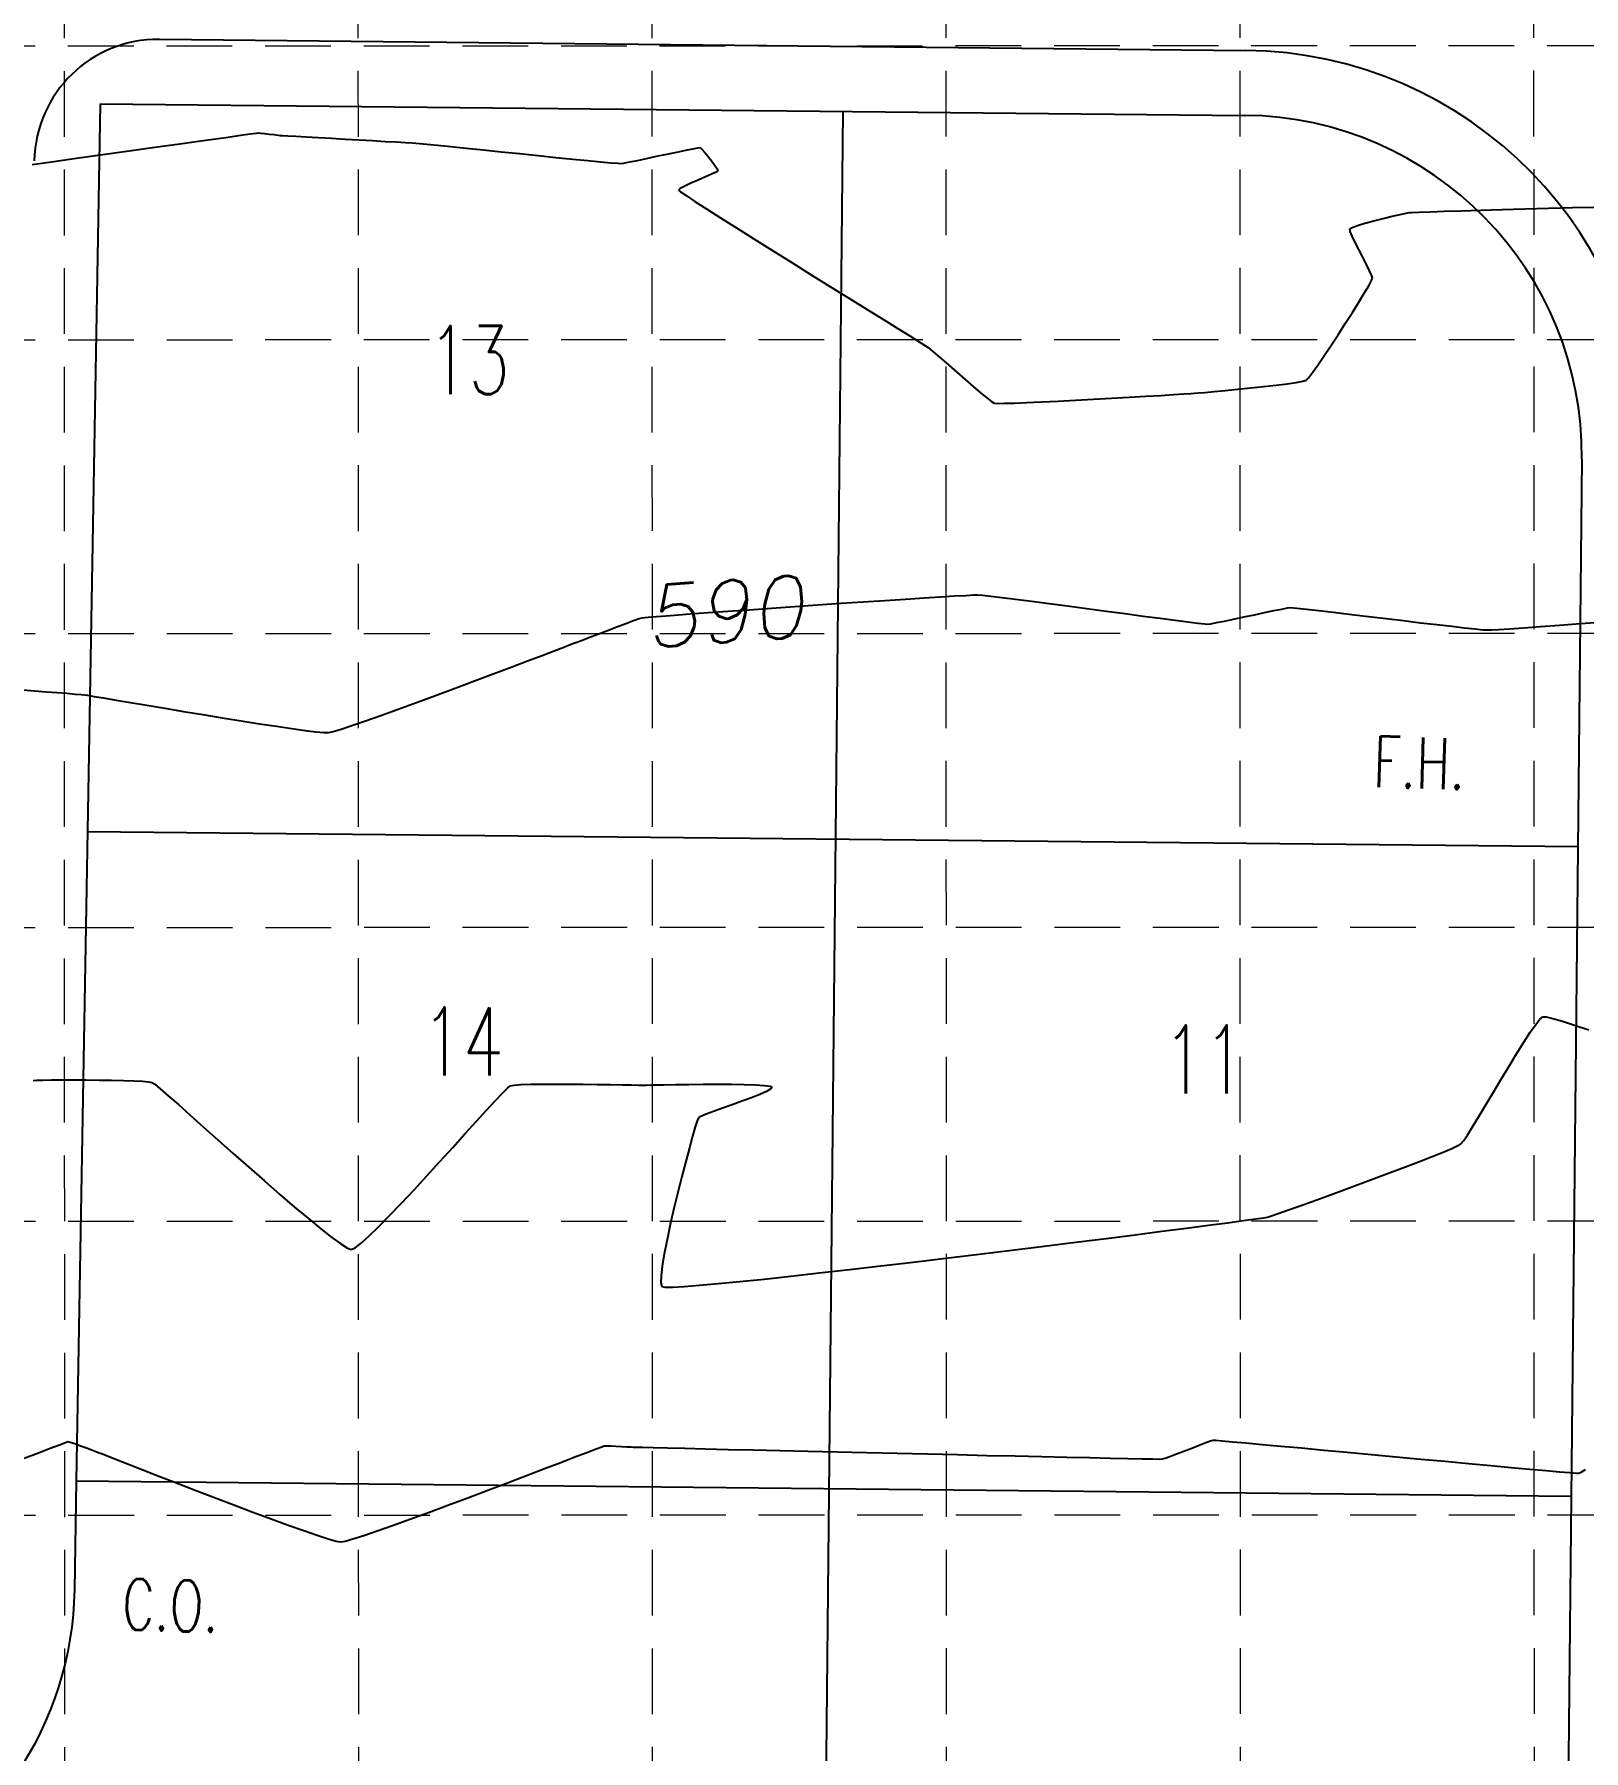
# Model space of a CAD drawing. Extents: x -500 to 2880, y -1767 to 500.
# Drawn here: x 2397.8 to 2648.2, y -805 to -527.6 of the extents above; entities that cross this region are included whole.
import ezdxf

# ---------------------------------------------------------------- set-up
doc = ezdxf.new("R2010")
doc.units = 0
doc.header["$LTSCALE"] = 25
doc.header["$MEASUREMENT"] = 0
doc.linetypes.add('DASHED', pattern=[0.75, 0.5, -0.25])
doc.linetypes.add('HIDDEN', pattern=[0.375, 0.25, -0.125])
for name, color, linetype in [('CONT-MJR', 11, 'DASHED'), ('CONT-MNR', 9, 'HIDDEN'), ('GRID', 254, 'HIDDEN'), ('P-LOTS', 1, 'CONTINUOUS'), ('P-ROW', 2, 'CONTINUOUS'), ('PHASE2', 9, 'CONTINUOUS'), ('PHASE2TEXT', 9, 'CONTINUOUS')]:
    doc.layers.add(name, color=color, linetype=linetype)
doc.styles.add('L100', font='simplex.shx', dxfattribs={"oblique": 10, "height": 4})
doc.styles.add('TEXT100', font='simplex.shx', dxfattribs={"height": 8.8})

msp = doc.modelspace()

# ---------------------------------------------------------------- linework, layer by layer
at = {"layer": 'CONT-MJR', "color": 35}
for p, q in [((2538.59, -618.86, 590), (2541.61, -618.66, 590)), ((2541.61, -618.66, 590), (2544.28, -618.5, 590)), ((2544.28, -618.5, 590), (2546.55, -618.36, 590)), ((2546.55, -618.36, 590), (2548.36, -618.26, 590)), ((2548.36, -618.26, 590), (2549.63, -618.2, 590)), ((2549.63, -618.2, 590), (2550.3, -618.19, 590)), ((2550.3, -618.19, 590), (2551.06, -618.25, 590)), ((2551.06, -618.25, 590), (2552.38, -618.39, 590)), ((2552.38, -618.39, 590), (2554.19, -618.61, 590)), ((2554.19, -618.61, 590), (2556.42, -618.89, 590)), ((2499.17, -621.61, 590), (2501.28, -621.45, 590)), ((2501.28, -621.45, 590), (2503.81, -621.26, 590)), ((2503.81, -621.26, 590), (2506.71, -621.05, 590)), ((2506.71, -621.05, 590), (2509.91, -620.82, 590)), ((2509.91, -620.82, 590), (2513.34, -620.58, 590)), ((2513.34, -620.58, 590), (2516.95, -620.33, 590)), ((2516.95, -620.33, 590), (2520.66, -620.07, 590)), ((2520.66, -620.07, 590), (2524.41, -619.81, 590)), ((2524.41, -619.81, 590), (2528.15, -619.55, 590)), ((2528.15, -619.55, 590), (2531.8, -619.31, 590)), ((2531.8, -619.31, 590), (2535.3, -619.07, 590)), ((2535.3, -619.07, 590), (2538.59, -618.86, 590)), ((2556.42, -618.89, 590), (2558.99, -619.22, 590)), ((2558.99, -619.22, 590), (2561.81, -619.58, 590)), ((2561.81, -619.58, 590), (2564.81, -619.98, 590)), ((2564.81, -619.98, 590), (2567.91, -620.39, 590)), ((2567.91, -620.39, 590), (2571.04, -620.8, 590)), ((2571.04, -620.8, 590), (2574.11, -621.21, 590)), ((2574.11, -621.21, 590), (2577.04, -621.6, 590)), ((2593.3, -621.75, 590), (2595, -621.39, 590)), ((2595, -621.39, 590), (2596.65, -621.04, 590)), ((2596.65, -621.04, 590), (2598.15, -620.73, 590)), ((2598.15, -620.73, 590), (2599.42, -620.47, 590)), ((2599.42, -620.47, 590), (2600.34, -620.29, 590)), ((2600.34, -620.29, 590), (2600.84, -620.22, 590)), ((2600.84, -620.22, 590), (2601.32, -620.26, 590)), ((2601.32, -620.26, 590), (2602.38, -620.37, 590)), ((2602.38, -620.37, 590), (2603.93, -620.54, 590)), ((2603.93, -620.54, 590), (2605.89, -620.77, 590)), ((2605.89, -620.77, 590), (2608.19, -621.04, 590)), ((2608.19, -621.04, 590), (2610.74, -621.35, 590)), ((2610.74, -621.35, 590), (2613.46, -621.67, 590)), ((2488.9, -624.52, 590), (2490.45, -623.93, 590)), ((2490.45, -623.93, 590), (2491.99, -623.34, 590)), ((2491.99, -623.34, 590), (2493.43, -622.8, 590)), ((2493.43, -622.8, 590), (2494.66, -622.34, 590)), ((2494.66, -622.34, 590), (2495.57, -622.02, 590)), ((2495.57, -622.02, 590), (2496.05, -621.87, 590)), ((2496.05, -621.87, 590), (2496.5, -621.82, 590)), ((2496.5, -621.82, 590), (2497.56, -621.73, 590)), ((2497.56, -621.73, 590), (2499.17, -621.61, 590)), ((2577.04, -621.6, 590), (2579.77, -621.96, 590)), ((2579.77, -621.96, 590), (2582.2, -622.28, 590)), ((2582.2, -622.28, 590), (2584.26, -622.54, 590)), ((2584.26, -622.54, 590), (2585.88, -622.75, 590)), ((2585.88, -622.75, 590), (2586.97, -622.87, 590)), ((2586.97, -622.87, 590), (2587.46, -622.92, 590)), ((2587.46, -622.92, 590), (2587.96, -622.85, 590)), ((2587.96, -622.85, 590), (2588.89, -622.67, 590)), ((2588.89, -622.67, 590), (2590.15, -622.42, 590)), ((2590.15, -622.42, 590), (2591.65, -622.1, 590)), ((2591.65, -622.1, 590), (2593.3, -621.75, 590)), ((2613.46, -621.67, 590), (2616.28, -622.01, 590)), ((2616.28, -622.01, 590), (2619.11, -622.35, 590)), ((2619.11, -622.35, 590), (2621.87, -622.68, 590)), ((2621.87, -622.68, 590), (2624.5, -622.99, 590)), ((2624.5, -622.99, 590), (2626.89, -623.27, 590)), ((2626.89, -623.27, 590), (2628.98, -623.5, 590)), ((2628.98, -623.5, 590), (2630.69, -623.69, 590)), ((2630.69, -623.69, 590), (2631.93, -623.81, 590)), ((2631.93, -623.81, 590), (2632.63, -623.86, 590)), ((2632.63, -623.86, 590), (2633.24, -623.84, 590)), ((2633.24, -623.84, 590), (2634.46, -623.77, 590)), ((2634.46, -623.77, 590), (2636.23, -623.65, 590)), ((2636.23, -623.65, 590), (2638.51, -623.5, 590)), ((2638.51, -623.5, 590), (2641.22, -623.3, 590)), ((2641.22, -623.3, 590), (2644.32, -623.08, 590)), ((2644.32, -623.08, 590), (2647.73, -622.83, 590)), ((2647.73, -622.83, 590), (2651.42, -622.56, 590)), ((2481.86, -627.21, 590), (2483.4, -626.62, 590)), ((2483.4, -626.62, 590), (2484.43, -626.23, 590)), ((2484.43, -626.23, 590), (2484.87, -626.07, 590)), ((2484.87, -626.07, 590), (2485.34, -625.89, 590)), ((2485.34, -625.89, 590), (2486.24, -625.54, 590)), ((2486.24, -625.54, 590), (2487.46, -625.07, 590)), ((2487.46, -625.07, 590), (2488.9, -624.52, 590)), ((2474.88, -629.86, 590), (2477.53, -628.86, 590)), ((2477.53, -628.86, 590), (2479.88, -627.96, 590)), ((2479.88, -627.96, 590), (2481.86, -627.21, 590)), ((2465.82, -633.26, 590), (2468.95, -632.09, 590)), ((2468.95, -632.09, 590), (2472, -630.95, 590)), ((2472, -630.95, 590), (2474.88, -629.86, 590)), ((2395.97, -633.56, 590), (2397.84, -633.7, 590)), ((2397.84, -633.7, 590), (2399.72, -633.84, 590)), ((2399.72, -633.84, 590), (2401.5, -633.97, 590)), ((2401.5, -633.97, 590), (2403.1, -634.1, 590)), ((2403.1, -634.1, 590), (2404.43, -634.21, 590)), ((2404.43, -634.21, 590), (2405.4, -634.29, 590)), ((2405.4, -634.29, 590), (2405.92, -634.34, 590)), ((2405.92, -634.34, 590), (2406.41, -634.42, 590)), ((2406.41, -634.42, 590), (2407.47, -634.59, 590)), ((2407.47, -634.59, 590), (2409.03, -634.85, 590)), ((2409.03, -634.85, 590), (2411.03, -635.19, 590)), ((2411.03, -635.19, 590), (2413.38, -635.59, 590)), ((2459.58, -635.58, 590), (2462.68, -634.44, 590)), ((2462.68, -634.44, 590), (2465.82, -633.26, 590)), ((2413.38, -635.59, 590), (2416.03, -636.04, 590)), ((2416.03, -636.04, 590), (2418.91, -636.52, 590)), ((2418.91, -636.52, 590), (2421.94, -637.02, 590)), ((2421.94, -637.02, 590), (2425.05, -637.54, 590)), ((2425.05, -637.54, 590), (2428.18, -638.05, 590)), ((2428.18, -638.05, 590), (2431.25, -638.54, 590)), ((2451.33, -638.56, 590), (2453.84, -637.67, 590)), ((2453.84, -637.67, 590), (2456.61, -636.67, 590)), ((2456.61, -636.67, 590), (2459.58, -635.58, 590)), ((2431.25, -638.54, 590), (2434.2, -639.01, 590)), ((2434.2, -639.01, 590), (2436.95, -639.43, 590)), ((2436.95, -639.43, 590), (2439.44, -639.8, 590)), ((2439.44, -639.8, 590), (2441.59, -640.1, 590)), ((2441.59, -640.1, 590), (2443.34, -640.31, 590)), ((2443.34, -640.31, 590), (2444.62, -640.43, 590)), ((2444.62, -640.43, 590), (2445.36, -640.45, 590)), ((2445.36, -640.45, 590), (2446.1, -640.28, 590)), ((2446.1, -640.28, 590), (2447.39, -639.9, 590)), ((2447.39, -639.9, 590), (2449.15, -639.31, 590)), ((2449.15, -639.31, 590), (2451.33, -638.56, 590))]:
    msp.add_line(p, q, dxfattribs=at)
at = {"layer": 'CONT-MNR', "color": 35}
for p, q in [((2431.17, -543.89, 591), (2432.69, -543.68, 591)), ((2432.69, -543.68, 591), (2433.67, -543.55, 591)), ((2433.67, -543.55, 591), (2434.03, -543.5, 591)), ((2434.03, -543.5, 591), (2434.36, -543.53, 591)), ((2434.36, -543.53, 591), (2435, -543.6, 591)), ((2435, -543.6, 591), (2435.8, -543.7, 591)), ((2435.8, -543.7, 591), (2436.6, -543.79, 591)), ((2436.6, -543.79, 591), (2437.24, -543.87, 591)), ((2410.83, -546.73, 591), (2414.3, -546.25, 591)), ((2414.3, -546.25, 591), (2417.7, -545.77, 591)), ((2417.7, -545.77, 591), (2420.95, -545.32, 591)), ((2420.95, -545.32, 591), (2423.99, -544.89, 591)), ((2423.99, -544.89, 591), (2426.75, -544.51, 591)), ((2426.75, -544.51, 591), (2429.16, -544.17, 591)), ((2429.16, -544.17, 591), (2431.17, -543.89, 591)), ((2437.24, -543.87, 591), (2437.57, -543.91, 591)), ((2437.57, -543.91, 591), (2437.91, -543.93, 591)), ((2437.91, -543.93, 591), (2438.78, -543.98, 591)), ((2438.78, -543.98, 591), (2440.09, -544.05, 591)), ((2440.09, -544.05, 591), (2441.76, -544.15, 591)), ((2441.76, -544.15, 591), (2443.7, -544.25, 591)), ((2443.7, -544.25, 591), (2445.83, -544.37, 591)), ((2445.83, -544.37, 591), (2448.06, -544.5, 591)), ((2448.06, -544.5, 591), (2450.31, -544.63, 591)), ((2450.31, -544.63, 591), (2452.49, -544.75, 591)), ((2452.49, -544.75, 591), (2454.52, -544.87, 591)), ((2454.52, -544.87, 591), (2456.32, -544.97, 591)), ((2456.32, -544.97, 591), (2457.8, -545.06, 591)), ((2457.8, -545.06, 591), (2458.87, -545.12, 591)), ((2458.87, -545.12, 591), (2459.46, -545.16, 591)), ((2459.46, -545.16, 591), (2460.06, -545.22, 591)), ((2460.06, -545.22, 591), (2461.27, -545.34, 591)), ((2461.27, -545.34, 591), (2462.99, -545.51, 591)), ((2462.99, -545.51, 591), (2465.13, -545.73, 591)), ((2465.13, -545.73, 591), (2467.62, -545.98, 591)), ((2467.62, -545.98, 591), (2470.36, -546.26, 591)), ((2470.36, -546.26, 591), (2473.27, -546.56, 591)), ((2473.27, -546.56, 591), (2476.25, -546.86, 591)), ((2501.66, -546.6, 591), (2503.1, -546.31, 591)), ((2503.1, -546.31, 591), (2504.27, -546.07, 591)), ((2504.27, -546.07, 591), (2505.08, -545.93, 591)), ((2505.08, -545.93, 591), (2505.42, -545.89, 591)), ((2505.42, -545.89, 591), (2505.68, -546.12, 591)), ((2505.68, -546.12, 591), (2506.14, -546.63, 591)), ((2397.49, -548.62, 591), (2400.61, -548.18, 591)), ((2400.61, -548.18, 591), (2403.91, -547.71, 591)), ((2403.91, -547.71, 591), (2407.34, -547.22, 591)), ((2407.34, -547.22, 591), (2410.83, -546.73, 591)), ((2476.25, -546.86, 591), (2479.23, -547.17, 591)), ((2479.23, -547.17, 591), (2482.12, -547.46, 591)), ((2482.12, -547.46, 591), (2484.83, -547.73, 591)), ((2484.83, -547.73, 591), (2487.27, -547.97, 591)), ((2487.27, -547.97, 591), (2489.35, -548.17, 591)), ((2489.35, -548.17, 591), (2490.99, -548.33, 591)), ((2490.99, -548.33, 591), (2492.11, -548.42, 591)), ((2492.11, -548.42, 591), (2492.61, -548.45, 591)), ((2492.61, -548.45, 591), (2493.1, -548.38, 591)), ((2493.1, -548.38, 591), (2494.02, -548.2, 591)), ((2494.02, -548.2, 591), (2495.28, -547.95, 591)), ((2495.28, -547.95, 591), (2496.77, -547.64, 591)), ((2496.77, -547.64, 591), (2498.4, -547.29, 591)), ((2498.4, -547.29, 591), (2500.06, -546.94, 591)), ((2500.06, -546.94, 591), (2501.66, -546.6, 591)), ((2506.14, -546.63, 591), (2506.71, -547.31, 591)), ((2506.71, -547.31, 591), (2507.3, -548.06, 591)), ((2507.3, -548.06, 591), (2507.82, -548.77, 591)), ((2507.82, -548.77, 591), (2508.19, -549.33, 591)), ((2508.19, -549.33, 591), (2508.31, -549.63, 591)), ((2502.93, -552.11, 591), (2502.22, -552.5, 591)), ((2503.95, -551.64, 591), (2502.93, -552.11, 591)), ((2505.11, -551.13, 591), (2503.95, -551.64, 591)), ((2506.27, -550.63, 591), (2505.11, -551.13, 591)), ((2507.29, -550.18, 591), (2506.27, -550.63, 591)), ((2508.02, -549.83, 591), (2507.29, -550.18, 591)), ((2508.31, -549.63, 591), (2508.02, -549.83, 591)), ((2502.22, -552.5, 591), (2501.94, -552.75, 591)), ((2501.94, -552.75, 591), (2502.25, -553.02, 591)), ((2502.25, -553.02, 591), (2503.16, -553.64, 591)), ((2503.16, -553.64, 591), (2504.58, -554.58, 591)), ((2504.58, -554.58, 591), (2506.46, -555.79, 591)), ((2506.46, -555.79, 591), (2508.72, -557.23, 591)), ((2508.72, -557.23, 591), (2511.3, -558.86, 591)), ((2614.3, -557.73, 591), (2615.82, -557.35, 591)), ((2615.82, -557.35, 591), (2617.28, -556.99, 591)), ((2617.28, -556.99, 591), (2618.56, -556.69, 591)), ((2618.56, -556.69, 591), (2619.51, -556.48, 591)), ((2619.51, -556.48, 591), (2620, -556.38, 591)), ((2620, -556.38, 591), (2620.47, -556.36, 591)), ((2620.47, -556.36, 591), (2621.62, -556.31, 591)), ((2621.62, -556.31, 591), (2623.39, -556.25, 591)), ((2623.39, -556.25, 591), (2625.69, -556.17, 591)), ((2625.69, -556.17, 591), (2628.44, -556.08, 591)), ((2628.44, -556.08, 591), (2631.58, -555.99, 591)), ((2631.58, -555.99, 591), (2635.02, -555.89, 591)), ((2635.02, -555.89, 591), (2638.69, -555.79, 591)), ((2638.69, -555.79, 591), (2642.51, -555.69, 591)), ((2642.51, -555.69, 591), (2646.4, -555.59, 591)), ((2646.4, -555.59, 591), (2650.29, -555.51, 591)), ((2511.3, -558.86, 591), (2514.12, -560.63, 591)), ((2610.42, -559.02, 591), (2610.79, -558.8, 591)), ((2610.48, -559.42, 591), (2610.42, -559.02, 591)), ((2610.79, -560.18, 591), (2610.48, -559.42, 591)), ((2610.79, -558.8, 591), (2611.65, -558.49, 591)), ((2611.27, -561.2, 591), (2610.79, -560.18, 591)), ((2611.65, -558.49, 591), (2612.87, -558.12, 591)), ((2612.87, -558.12, 591), (2614.3, -557.73, 591)), ((2514.12, -560.63, 591), (2517.13, -562.52, 591)), ((2517.13, -562.52, 591), (2520.24, -564.46, 591)), ((2611.87, -562.38, 591), (2611.27, -561.2, 591)), ((2612.5, -563.62, 591), (2611.87, -562.38, 591)), ((2520.24, -564.46, 591), (2523.39, -566.43, 591)), ((2613.11, -564.8, 591), (2612.5, -563.62, 591)), ((2613.63, -565.83, 591), (2613.11, -564.8, 591)), ((2613.98, -566.6, 591), (2613.63, -565.83, 591)), ((2523.39, -566.43, 591), (2526.52, -568.37, 591)), ((2526.52, -568.37, 591), (2529.55, -570.25, 591)), ((2612.76, -569.4, 591), (2613.47, -568.22, 591)), ((2613.47, -568.22, 591), (2613.93, -567.39, 591)), ((2613.93, -567.39, 591), (2614.11, -567.01, 591)), ((2614.11, -567.01, 591), (2613.98, -566.6, 591)), ((2529.55, -570.25, 591), (2532.41, -572.03, 591)), ((2610.83, -572.52, 591), (2611.87, -570.86, 591)), ((2611.87, -570.86, 591), (2612.76, -569.4, 591)), ((2532.41, -572.03, 591), (2535.04, -573.67, 591)), ((2535.04, -573.67, 591), (2537.37, -575.11, 591)), ((2608.52, -576.13, 591), (2609.69, -574.31, 591)), ((2609.69, -574.31, 591), (2610.83, -572.52, 591)), ((2537.37, -575.11, 591), (2539.32, -576.33, 591)), ((2539.32, -576.33, 591), (2540.84, -577.28, 591)), ((2607.35, -577.92, 591), (2608.52, -576.13, 591)), ((2540.84, -577.28, 591), (2541.85, -577.91, 591)), ((2541.85, -577.91, 591), (2542.28, -578.19, 591)), ((2542.28, -578.19, 591), (2542.67, -578.52, 591)), ((2542.67, -578.52, 591), (2543.41, -579.15, 591)), ((2543.41, -579.15, 591), (2544.41, -580.02, 591)), ((2605.24, -581.05, 591), (2606.24, -579.59, 591)), ((2606.24, -579.59, 591), (2607.35, -577.92, 591)), ((2544.41, -580.02, 591), (2545.6, -581.06, 591)), ((2545.6, -581.06, 591), (2546.9, -582.2, 591)), ((2546.9, -582.2, 591), (2548.25, -583.37, 591)), ((2603.75, -583.08, 591), (2604.39, -582.24, 591)), ((2604.39, -582.24, 591), (2605.24, -581.05, 591)), ((2548.25, -583.37, 591), (2549.55, -584.5, 591)), ((2549.55, -584.5, 591), (2550.76, -585.51, 591)), ((2586.99, -585.45, 591), (2588.49, -585.31, 591)), ((2588.49, -585.31, 591), (2590.29, -585.14, 591)), ((2590.29, -585.14, 591), (2592.3, -584.95, 591)), ((2592.3, -584.95, 591), (2594.4, -584.73, 591)), ((2594.4, -584.73, 591), (2596.5, -584.51, 591)), ((2596.5, -584.51, 591), (2598.5, -584.28, 591)), ((2598.5, -584.28, 591), (2600.28, -584.06, 591)), ((2600.28, -584.06, 591), (2601.76, -583.84, 591)), ((2601.76, -583.84, 591), (2602.82, -583.64, 591)), ((2602.82, -583.64, 591), (2603.37, -583.47, 591)), ((2603.37, -583.47, 591), (2603.75, -583.08, 591)), ((2550.76, -585.51, 591), (2551.77, -586.35, 591)), ((2551.77, -586.35, 591), (2552.54, -586.93, 591)), ((2552.54, -586.93, 591), (2552.97, -587.2, 591)), ((2552.97, -587.2, 591), (2553.46, -587.23, 591)), ((2553.46, -587.23, 591), (2554.56, -587.22, 591)), ((2554.56, -587.22, 591), (2556.18, -587.17, 591)), ((2556.18, -587.17, 591), (2558.22, -587.09, 591)), ((2558.22, -587.09, 591), (2560.62, -586.98, 591)), ((2560.62, -586.98, 591), (2563.27, -586.85, 591)), ((2563.27, -586.85, 591), (2566.1, -586.7, 591)), ((2566.1, -586.7, 591), (2569.01, -586.55, 591)), ((2569.01, -586.55, 591), (2571.93, -586.39, 591)), ((2571.93, -586.39, 591), (2574.77, -586.23, 591)), ((2574.77, -586.23, 591), (2577.45, -586.07, 591)), ((2577.45, -586.07, 591), (2579.86, -585.93, 591)), ((2579.86, -585.93, 591), (2581.95, -585.81, 591)), ((2581.95, -585.81, 591), (2583.6, -585.71, 591)), ((2583.6, -585.71, 591), (2584.75, -585.64, 591)), ((2584.75, -585.64, 591), (2585.3, -585.6, 591)), ((2585.3, -585.6, 591), (2585.89, -585.55, 591)), ((2585.89, -585.55, 591), (2586.99, -585.45, 591)), ((2639.57, -688.9, 589), (2640.46, -687.62, 589)), ((2640.46, -687.62, 589), (2641.15, -686.75, 589)), ((2641.15, -686.75, 589), (2641.61, -686.37, 589)), ((2641.61, -686.37, 589), (2642.15, -686.4, 589)), ((2642.15, -686.4, 589), (2643.24, -686.66, 589)), ((2643.24, -686.66, 589), (2644.79, -687.11, 589)), ((2644.79, -687.11, 589), (2646.75, -687.73, 589)), ((2646.75, -687.73, 589), (2649.05, -688.5, 589)), ((2637.38, -692.35, 589), (2638.53, -690.5, 589)), ((2638.53, -690.5, 589), (2639.57, -688.9, 589)), ((2636.15, -694.37, 589), (2637.38, -692.35, 589)), ((2634.89, -696.47, 589), (2636.15, -694.37, 589)), ((2397.65, -696.66, 589), (2398.19, -696.63, 589)), ((2398.19, -696.63, 589), (2399.2, -696.61, 589)), ((2399.2, -696.61, 589), (2400.59, -696.59, 589)), ((2400.59, -696.59, 589), (2402.28, -696.58, 589)), ((2402.28, -696.58, 589), (2404.18, -696.58, 589)), ((2404.18, -696.58, 589), (2406.21, -696.59, 589)), ((2406.21, -696.59, 589), (2408.28, -696.61, 589)), ((2408.28, -696.61, 589), (2410.31, -696.64, 589)), ((2410.31, -696.64, 589), (2412.21, -696.69, 589)), ((2412.21, -696.69, 589), (2413.9, -696.74, 589)), ((2413.9, -696.74, 589), (2415.29, -696.81, 589)), ((2415.29, -696.81, 589), (2416.3, -696.89, 589)), ((2416.3, -696.89, 589), (2416.84, -696.99, 589)), ((2416.84, -696.99, 589), (2417.28, -697.29, 589)), ((2417.28, -697.29, 589), (2418.17, -698.03, 589)), ((2418.17, -698.03, 589), (2419.47, -699.15, 589)), ((2419.47, -699.15, 589), (2421.1, -700.59, 589)), ((2472.35, -699.92, 589), (2473.5, -698.71, 589)), ((2473.5, -698.71, 589), (2474.31, -697.9, 589)), ((2474.31, -697.9, 589), (2474.75, -697.55, 589)), ((2474.75, -697.55, 589), (2475.35, -697.43, 589)), ((2475.35, -697.43, 589), (2476.46, -697.35, 589)), ((2476.46, -697.35, 589), (2478, -697.3, 589)), ((2478, -697.3, 589), (2479.87, -697.27, 589)), ((2479.87, -697.27, 589), (2481.99, -697.26, 589)), ((2481.99, -697.26, 589), (2484.24, -697.27, 589)), ((2484.24, -697.27, 589), (2486.54, -697.29, 589)), ((2486.54, -697.29, 589), (2488.8, -697.32, 589)), ((2488.8, -697.32, 589), (2490.92, -697.35, 589)), ((2490.92, -697.35, 589), (2492.8, -697.38, 589)), ((2492.8, -697.38, 589), (2494.35, -697.41, 589)), ((2494.35, -697.41, 589), (2495.48, -697.43, 589)), ((2495.48, -697.43, 589), (2496.1, -697.43, 589)), ((2496.1, -697.43, 589), (2496.72, -697.43, 589)), ((2496.72, -697.43, 589), (2497.89, -697.41, 589)), ((2497.89, -697.41, 589), (2499.49, -697.38, 589)), ((2499.49, -697.38, 589), (2501.42, -697.35, 589)), ((2501.42, -697.35, 589), (2503.59, -697.32, 589)), ((2503.59, -697.32, 589), (2505.89, -697.29, 589)), ((2505.89, -697.29, 589), (2508.21, -697.28, 589)), ((2508.21, -697.28, 589), (2510.47, -697.29, 589)), ((2510.47, -697.29, 589), (2512.55, -697.32, 589)), ((2512.55, -697.32, 589), (2514.35, -697.37, 589)), ((2515.06, -698.93, 589), (2513.71, -699.47, 589)), ((2514.35, -697.37, 589), (2515.77, -697.47, 589)), ((2516.14, -698.45, 589), (2515.06, -698.93, 589)), ((2515.77, -697.47, 589), (2516.72, -697.59, 589)), ((2516.85, -698.06, 589), (2516.14, -698.45, 589)), ((2516.72, -697.59, 589), (2517.08, -697.77, 589)), ((2517.08, -697.77, 589), (2516.85, -698.06, 589)), ((2632.41, -700.62, 589), (2633.63, -698.58, 589)), ((2633.63, -698.58, 589), (2634.89, -696.47, 589)), ((2421.1, -700.59, 589), (2423.02, -702.29, 589)), ((2469.26, -703.28, 589), (2470.92, -701.46, 589)), ((2470.92, -701.46, 589), (2472.35, -699.92, 589)), ((2507.6, -701.68, 589), (2506.41, -702.13, 589)), ((2509.03, -701.17, 589), (2507.6, -701.68, 589)), ((2510.59, -700.61, 589), (2509.03, -701.17, 589)), ((2512.18, -700.03, 589), (2510.59, -700.61, 589)), ((2513.71, -699.47, 589), (2512.18, -700.03, 589)), ((2631.28, -702.51, 589), (2632.41, -700.62, 589)), ((2423.02, -702.29, 589), (2425.17, -704.21, 589)), ((2425.17, -704.21, 589), (2427.5, -706.29, 589)), ((2467.42, -705.32, 589), (2469.26, -703.28, 589)), ((2504.65, -704.2, 589), (2504.21, -705.69, 589)), ((2504.97, -703.18, 589), (2504.65, -704.2, 589)), ((2505.16, -702.74, 589), (2504.97, -703.18, 589)), ((2505.56, -702.49, 589), (2505.16, -702.74, 589)), ((2506.41, -702.13, 589), (2505.56, -702.49, 589)), ((2629.42, -705.51, 589), (2630.27, -704.17, 589)), ((2630.27, -704.17, 589), (2631.28, -702.51, 589)), ((2427.5, -706.29, 589), (2429.95, -708.47, 589)), ((2465.44, -707.5, 589), (2467.42, -705.32, 589)), ((2504.21, -705.69, 589), (2503.69, -707.59, 589)), ((2626.9, -707.66, 589), (2627.88, -707.22, 589)), ((2627.88, -707.22, 589), (2628.37, -706.94, 589)), ((2628.37, -706.94, 589), (2628.77, -706.46, 589)), ((2628.77, -706.46, 589), (2629.42, -705.51, 589)), ((2429.95, -708.47, 589), (2432.47, -710.7, 589)), ((2461.28, -712.08, 589), (2463.38, -709.78, 589)), ((2463.38, -709.78, 589), (2465.44, -707.5, 589)), ((2503.1, -709.79, 589), (2502.47, -712.22, 589)), ((2503.69, -707.59, 589), (2503.1, -709.79, 589)), ((2619.4, -710.65, 589), (2621.69, -709.76, 589)), ((2621.69, -709.76, 589), (2623.74, -708.95, 589)), ((2623.74, -708.95, 589), (2625.5, -708.25, 589)), ((2625.5, -708.25, 589), (2626.9, -707.66, 589)), ((2432.47, -710.7, 589), (2435, -712.92, 589)), ((2435, -712.92, 589), (2437.49, -715.09, 589)), ((2459.19, -714.34, 589), (2461.28, -712.08, 589)), ((2502.47, -712.22, 589), (2501.83, -714.78, 589)), ((2611.78, -713.52, 589), (2614.38, -712.55, 589)), ((2614.38, -712.55, 589), (2616.94, -711.58, 589)), ((2616.94, -711.58, 589), (2619.4, -710.65, 589)), ((2437.49, -715.09, 589), (2439.87, -717.14, 589)), ((2457.17, -716.51, 589), (2459.19, -714.34, 589)), ((2501.83, -714.78, 589), (2501.2, -717.4, 589)), ((2604.36, -716.25, 589), (2606.7, -715.4, 589)), ((2606.7, -715.4, 589), (2609.2, -714.48, 589)), ((2609.2, -714.48, 589), (2611.78, -713.52, 589)), ((2439.87, -717.14, 589), (2442.11, -719.02, 589)), ((2453.5, -720.3, 589), (2455.25, -718.51, 589)), ((2455.25, -718.51, 589), (2457.17, -716.51, 589)), ((2501.2, -717.4, 589), (2500.61, -719.99, 589)), ((2597.12, -718.76, 589), (2597.76, -718.57, 589)), ((2597.76, -718.57, 589), (2598.86, -718.2, 589)), ((2598.86, -718.2, 589), (2600.37, -717.67, 589)), ((2600.37, -717.67, 589), (2602.23, -717.02, 589)), ((2602.23, -717.02, 589), (2604.36, -716.25, 589)), ((2442.11, -719.02, 589), (2444.13, -720.68, 589)), ((2444.13, -720.68, 589), (2445.89, -722.06, 589)), ((2451.95, -721.8, 589), (2453.5, -720.3, 589)), ((2500.61, -719.99, 589), (2500.08, -722.46, 589)), ((2575.71, -721.62, 589), (2580.05, -721.06, 589)), ((2580.05, -721.06, 589), (2584.03, -720.54, 589)), ((2584.03, -720.54, 589), (2587.6, -720.08, 589)), ((2587.6, -720.08, 589), (2590.68, -719.67, 589)), ((2590.68, -719.67, 589), (2593.23, -719.33, 589)), ((2593.23, -719.33, 589), (2595.19, -719.05, 589)), ((2595.19, -719.05, 589), (2596.51, -718.86, 589)), ((2596.51, -718.86, 589), (2597.12, -718.76, 589)), ((2445.89, -722.06, 589), (2447.34, -723.11, 589)), ((2447.34, -723.11, 589), (2448.41, -723.77, 589)), ((2448.41, -723.77, 589), (2449.05, -723.98, 589)), ((2449.05, -723.98, 589), (2449.68, -723.71, 589)), ((2449.68, -723.71, 589), (2450.66, -722.96, 589)), ((2450.66, -722.96, 589), (2451.95, -721.8, 589)), ((2500.08, -722.46, 589), (2499.64, -724.72, 589)), ((2550.5, -724.76, 589), (2555.81, -724.11, 589)), ((2555.81, -724.11, 589), (2561.05, -723.46, 589)), ((2561.05, -723.46, 589), (2566.15, -722.82, 589)), ((2566.15, -722.82, 589), (2571.05, -722.21, 589)), ((2571.05, -722.21, 589), (2575.71, -721.62, 589)), ((2499.31, -726.69, 589), (2499.11, -728.28, 589)), ((2499.64, -724.72, 589), (2499.31, -726.69, 589)), ((2529.55, -727.25, 589), (2534.62, -726.66, 589)), ((2534.62, -726.66, 589), (2539.84, -726.04, 589)), ((2539.84, -726.04, 589), (2545.15, -725.41, 589)), ((2545.15, -725.41, 589), (2550.5, -724.76, 589)), ((2499.11, -728.28, 589), (2499.07, -729.41, 589)), ((2499.07, -729.41, 589), (2499.22, -729.98, 589)), ((2505.31, -729.79, 589), (2508.33, -729.52, 589)), ((2508.33, -729.52, 589), (2511.83, -729.18, 589)), ((2511.83, -729.18, 589), (2515.76, -728.78, 589)), ((2515.76, -728.78, 589), (2520.06, -728.32, 589)), ((2520.06, -728.32, 589), (2524.67, -727.8, 589)), ((2524.67, -727.8, 589), (2529.55, -727.25, 589)), ((2499.22, -729.98, 589), (2499.73, -730.08, 589)), ((2499.73, -730.08, 589), (2500.96, -730.08, 589)), ((2500.96, -730.08, 589), (2502.83, -729.98, 589)), ((2502.83, -729.98, 589), (2505.31, -729.79, 589)), ((2396.2, -757.75, 588), (2398.49, -756.87, 588)), ((2398.49, -756.87, 588), (2400.41, -756.12, 588)), ((2400.41, -756.12, 588), (2401.9, -755.56, 588)), ((2401.9, -755.56, 588), (2402.88, -755.19, 588)), ((2402.88, -755.19, 588), (2403.26, -755.06, 588)), ((2403.26, -755.06, 588), (2403.64, -755.15, 588)), ((2403.64, -755.15, 588), (2404.36, -755.39, 588)), ((2404.36, -755.39, 588), (2405.29, -755.73, 588)), ((2405.29, -755.73, 588), (2406.28, -756.09, 588)), ((2406.28, -756.09, 588), (2407.21, -756.44, 588)), ((2407.21, -756.44, 588), (2407.93, -756.71, 588)), ((2407.93, -756.71, 588), (2408.29, -756.85, 588)), ((2408.29, -756.85, 588), (2408.66, -756.99, 588)), ((2408.66, -756.99, 588), (2409.63, -757.37, 588)), ((2409.63, -757.37, 588), (2411.11, -757.96, 588)), ((2485.2, -757.54, 588), (2487.13, -756.8, 588)), ((2487.13, -756.8, 588), (2488.6, -756.24, 588)), ((2488.6, -756.24, 588), (2489.55, -755.88, 588)), ((2489.55, -755.88, 588), (2489.91, -755.75, 588)), ((2489.91, -755.75, 588), (2490.25, -755.74, 588)), ((2490.25, -755.74, 588), (2490.93, -755.76, 588)), ((2490.93, -755.76, 588), (2491.8, -755.8, 588)), ((2491.8, -755.8, 588), (2492.73, -755.85, 588)), ((2492.73, -755.85, 588), (2493.6, -755.89, 588)), ((2493.6, -755.89, 588), (2494.28, -755.93, 588)), ((2494.28, -755.93, 588), (2494.62, -755.94, 588)), ((2494.62, -755.94, 588), (2495.02, -755.95, 588)), ((2495.02, -755.95, 588), (2496.11, -755.98, 588)), ((2496.11, -755.98, 588), (2497.84, -756.02, 588)), ((2497.84, -756.02, 588), (2500.14, -756.07, 588)), ((2500.14, -756.07, 588), (2502.96, -756.14, 588)), ((2502.96, -756.14, 588), (2506.24, -756.22, 588)), ((2506.24, -756.22, 588), (2509.93, -756.31, 588)), ((2509.93, -756.31, 588), (2513.96, -756.4, 588)), ((2513.96, -756.4, 588), (2518.28, -756.5, 588)), ((2518.28, -756.5, 588), (2522.83, -756.61, 588)), ((2522.83, -756.61, 588), (2527.55, -756.72, 588)), ((2527.55, -756.72, 588), (2532.39, -756.83, 588)), ((2532.39, -756.83, 588), (2537.29, -756.95, 588)), ((2537.29, -756.95, 588), (2542.19, -757.06, 588)), ((2542.19, -757.06, 588), (2547.04, -757.17, 588)), ((2547.04, -757.17, 588), (2551.77, -757.28, 588)), ((2551.77, -757.28, 588), (2556.33, -757.38, 588)), ((2556.33, -757.38, 588), (2560.66, -757.48, 588)), ((2581.36, -757.46, 588), (2582.4, -757.06, 588)), ((2582.4, -757.06, 588), (2583.61, -756.59, 588)), ((2583.61, -756.59, 588), (2584.87, -756.1, 588)), ((2584.87, -756.1, 588), (2586.08, -755.63, 588)), ((2586.08, -755.63, 588), (2587.13, -755.23, 588)), ((2587.13, -755.23, 588), (2587.91, -754.95, 588)), ((2587.91, -754.95, 588), (2588.32, -754.83, 588)), ((2588.32, -754.83, 588), (2588.75, -754.85, 588)), ((2588.75, -754.85, 588), (2589.82, -754.93, 588)), ((2589.82, -754.93, 588), (2591.47, -755.08, 588)), ((2591.47, -755.08, 588), (2593.64, -755.27, 588)), ((2593.64, -755.27, 588), (2596.27, -755.51, 588)), ((2596.27, -755.51, 588), (2599.28, -755.79, 588)), ((2599.28, -755.79, 588), (2602.62, -756.09, 588)), ((2602.62, -756.09, 588), (2606.21, -756.43, 588)), ((2606.21, -756.43, 588), (2610, -756.78, 588)), ((2610, -756.78, 588), (2613.92, -757.14, 588)), ((2613.92, -757.14, 588), (2617.91, -757.51, 588)), ((2411.11, -757.96, 588), (2413.05, -758.71, 588)), ((2413.05, -758.71, 588), (2415.35, -759.62, 588)), ((2415.35, -759.62, 588), (2417.97, -760.64, 588)), ((2477.38, -760.54, 588), (2480.26, -759.43, 588)), ((2480.26, -759.43, 588), (2482.89, -758.43, 588)), ((2482.89, -758.43, 588), (2485.2, -757.54, 588)), ((2560.66, -757.48, 588), (2564.7, -757.57, 588)), ((2564.7, -757.57, 588), (2568.4, -757.65, 588)), ((2568.4, -757.65, 588), (2571.7, -757.72, 588)), ((2571.7, -757.72, 588), (2574.54, -757.78, 588)), ((2574.54, -757.78, 588), (2576.86, -757.83, 588)), ((2576.86, -757.83, 588), (2578.61, -757.86, 588)), ((2578.61, -757.86, 588), (2579.73, -757.88, 588)), ((2579.73, -757.88, 588), (2580.16, -757.87, 588)), ((2580.16, -757.87, 588), (2580.57, -757.75, 588)), ((2580.57, -757.75, 588), (2581.36, -757.46, 588)), ((2617.91, -757.51, 588), (2621.89, -757.88, 588)), ((2621.89, -757.88, 588), (2625.81, -758.24, 588)), ((2625.81, -758.24, 588), (2629.6, -758.59, 588)), ((2629.6, -758.59, 588), (2633.19, -758.92, 588)), ((2633.19, -758.92, 588), (2636.52, -759.23, 588)), ((2636.52, -759.23, 588), (2639.54, -759.5, 588)), ((2639.54, -759.5, 588), (2642.16, -759.73, 588)), ((2642.16, -759.73, 588), (2644.32, -759.92, 588)), ((2644.32, -759.92, 588), (2645.97, -760.06, 588)), ((2645.97, -760.06, 588), (2647.04, -760.14, 588)), ((2647.04, -760.14, 588), (2647.46, -760.16, 588)), ((2647.46, -760.16, 588), (2647.83, -759.99, 588)), ((2647.83, -759.99, 588), (2648.51, -759.59, 588)), ((2417.97, -760.64, 588), (2420.82, -761.74, 588)), ((2420.82, -761.74, 588), (2423.83, -762.91, 588)), ((2423.83, -762.91, 588), (2426.94, -764.1, 588)), ((2467.89, -764.14, 588), (2471.13, -762.91, 588)), ((2471.13, -762.91, 588), (2474.31, -761.7, 588)), ((2474.31, -761.7, 588), (2477.38, -760.54, 588)), ((2426.94, -764.1, 588), (2430.07, -765.29, 588)), ((2430.07, -765.29, 588), (2433.15, -766.45, 588)), ((2461.51, -766.51, 588), (2464.66, -765.34, 588)), ((2464.66, -765.34, 588), (2467.89, -764.14, 588)), ((2433.15, -766.45, 588), (2436.1, -767.55, 588)), ((2436.1, -767.55, 588), (2438.87, -768.56, 588)), ((2455.73, -768.61, 588), (2458.51, -767.61, 588)), ((2458.51, -767.61, 588), (2461.51, -766.51, 588)), ((2438.87, -768.56, 588), (2441.37, -769.45, 588)), ((2441.37, -769.45, 588), (2443.54, -770.2, 588)), ((2443.54, -770.2, 588), (2445.31, -770.77, 588)), ((2445.31, -770.77, 588), (2446.6, -771.13, 588)), ((2446.6, -771.13, 588), (2447.34, -771.26, 588)), ((2447.34, -771.26, 588), (2448.05, -771.14, 588)), ((2448.05, -771.14, 588), (2449.32, -770.78, 588)), ((2449.32, -770.78, 588), (2451.06, -770.23, 588)), ((2451.06, -770.23, 588), (2453.22, -769.5, 588)), ((2453.22, -769.5, 588), (2455.73, -768.61, 588))]:
    msp.add_line(p, q, dxfattribs=at)
at = {"layer": 'GRID', "color": 252, "linetype": 'HIDDEN', "lineweight": 0, "ltscale": 1.7}
for p, q in [((2402.49, 88.06), (2402.87, -1574.65)), ((2449.99, 88.07), (2450.37, -1574.64)), ((2497.49, 88.08), (2497.87, -1574.63)), ((2544.99, 88.09), (2545.37, -1574.62)), ((2592.49, 88.1), (2592.87, -1574.6)), ((2639.99, 88.12), (2640.37, -1574.59)), ((-114.87, -530.01), (2830.13, -529.34)), ((-114.85, -577.51), (2830.14, -576.84)), ((-114.84, -625.01), (2830.16, -624.34)), ((-114.83, -672.51), (2830.17, -671.84)), ((-114.82, -720.01), (2830.18, -719.34)), ((-114.81, -767.51), (2830.19, -766.84))]:
    msp.add_line(p, q, dxfattribs=at)
at = {"layer": 'P-LOTS', "color": 9}
for p, q in [((2528.48, -540.01), (2525.15, -867.64)), ((2406.44, -656.42), (2647.28, -658.87)), ((2404.61, -761.41), (2646.21, -763.87))]:
    msp.add_line(p, q, dxfattribs=at)
at = {"layer": 'P-ROW', "color": 7}
for p, q in [((2408.49, -538.79), (2404.61, -761.41)), ((2408.49, -538.79), (2593.48, -540.67)), ((2647.92, -596.23), (2642.8, -1098.6))]:
    msp.add_line(p, q, dxfattribs=at)
msp.add_lwpolyline([(2404.61, -761.41), (2404.3, -779.04, -1.169349), (2297.26, -760.32)], format="xyb", dxfattribs=at)
for centre, radius, start, end in [((2650.06, -539.68), 60, 320.5459, 128.2875), ((2592.92, -595.67), 55, 359.4167, 89.4167)]:
    msp.add_arc(centre, radius, start, end, dxfattribs=at)
at = {"layer": 'PHASE2', "color": 9}
msp.add_line((2418.03, -528.38), (2593.59, -530.17), dxfattribs=at)
for centre, radius, start, end in [((2592.92, -595.67), 94.5, 359.4167, 89.4167), ((2417.82, -548.38), 20, 89.4156, 179.0025), ((2592.92, -595.67), 65.5, 359.4167, 89.4167)]:
    msp.add_arc(centre, radius, start, end, dxfattribs=at)

# ---------------------------------------------------------------- texts
at = {"layer": 'CONT-MJR', "color": 35, "style": 'L100', "oblique": 10}
msp.add_text('590', height=10, rotation=4.0546, dxfattribs=at).set_placement((2496.88, -626.76, 590))
at = {"layer": 'PHASE2TEXT', "color": 9, "style": 'TEXT100', "width": 0.7}
for s, p in [('13', (2461.43, -585.72)), ('14', (2460.48, -695.87)), ('11', (2580.27, -698.79))]:
    msp.add_text(s, height=11, dxfattribs=at).set_placement(p)
for s, p in [('F.H.', (2614.13, -649.24)), ('C.O.', (2411.92, -785.44))]:
    msp.add_text(s, height=8.25, rotation=358.3206, dxfattribs=at).set_placement(p)

doc.saveas('drawing.dxf')
